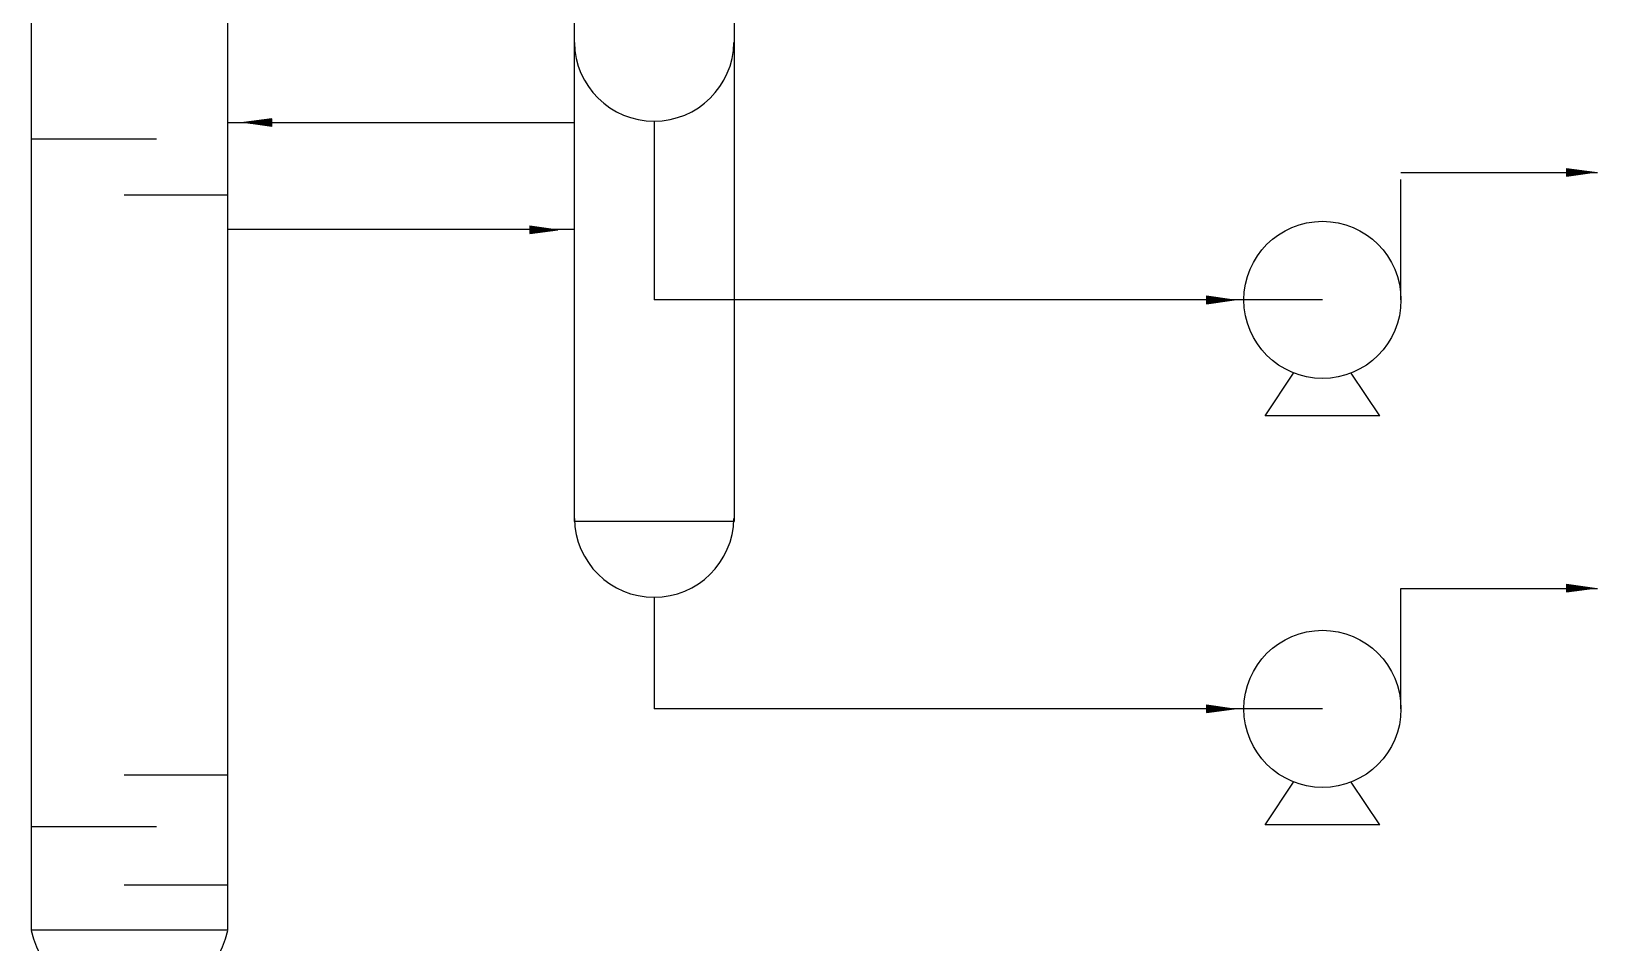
# Model space of a CAD drawing. Extents: x 0 to 420, y 0 to 297.
# Drawn here: x 251.5 to 351.9, y 63.2 to 121.7 of the extents above; entities that cross this region are included whole.
import ezdxf

# ---------------------------------------------------------------- set-up
doc = ezdxf.new("R2010")
doc.units = 0
doc.header["$LTSCALE"] = 300
doc.header["$MEASUREMENT"] = 0
doc.layers.get('0').update_dxf_attribs({"linetype": 'CONTINUOUS'})

msp = doc.modelspace()

# ---------------------------------------------------------------- linework, layer by layer
for p, q in [((251.47, 181.12), (251.47, 64)), ((264.07, 181.12), (264.07, 64)), ((286.32, 140.51), (286.32, 90.21)), ((296.57, 140.51), (296.57, 90.21)), ((286.32, 115.78), (264.07, 115.78)), ((266.9, 116.04), (265.11, 115.8)), ((266.9, 115.8), (265.11, 115.8)), ((266.9, 115.55), (265.11, 115.8)), ((265.34, 115.76), (265.34, 115.83)), ((265.39, 115.76), (265.39, 115.83)), ((265.4, 115.76), (265.4, 115.84)), ((265.42, 115.75), (265.42, 115.84)), ((265.46, 115.75), (265.46, 115.84)), ((265.48, 115.74), (265.48, 115.85)), ((265.49, 115.74), (265.49, 115.85)), ((265.5, 115.74), (265.5, 115.85)), ((265.53, 115.74), (265.53, 115.85)), ((265.54, 115.74), (265.54, 115.85)), ((265.54, 115.74), (265.54, 115.85)), ((265.57, 115.73), (265.57, 115.86)), ((265.57, 115.73), (265.57, 115.86)), ((265.57, 115.73), (265.57, 115.86)), ((265.58, 115.73), (265.58, 115.86)), ((265.6, 115.73), (265.6, 115.86)), ((265.61, 115.73), (265.61, 115.86)), ((265.62, 115.72), (265.62, 115.87)), ((265.62, 115.72), (265.62, 115.87)), ((265.62, 115.73), (265.62, 115.87)), ((265.64, 115.72), (265.64, 115.87)), ((265.65, 115.72), (265.65, 115.87)), ((265.67, 115.72), (265.67, 115.87)), ((265.69, 115.72), (265.69, 115.87)), ((265.7, 115.71), (265.7, 115.88)), ((265.7, 115.71), (265.7, 115.88)), ((265.71, 115.71), (265.71, 115.88)), ((265.71, 115.71), (265.71, 115.88)), ((265.73, 115.71), (265.73, 115.88)), ((265.74, 115.71), (265.74, 115.88)), ((265.75, 115.71), (265.75, 115.88)), ((265.76, 115.71), (265.76, 115.89)), ((265.78, 115.7), (265.78, 115.89)), ((265.8, 115.7), (265.8, 115.89)), ((265.82, 115.7), (265.82, 115.89)), ((265.85, 115.69), (265.85, 115.9)), ((265.87, 115.69), (265.87, 115.9)), ((265.87, 115.69), (265.87, 115.9)), ((265.91, 115.69), (265.91, 115.91)), ((265.94, 115.68), (265.94, 115.91)), ((265.96, 115.68), (265.96, 115.91)), ((265.99, 115.67), (265.99, 115.92)), ((266, 115.67), (266, 115.92)), ((266.02, 115.67), (266.02, 115.92)), ((266.02, 115.67), (266.02, 115.92)), ((266.03, 115.67), (266.03, 115.92)), ((266.03, 115.67), (266.03, 115.92)), ((266.04, 115.67), (266.04, 115.92)), ((266.05, 115.67), (266.05, 115.92)), ((266.08, 115.66), (266.08, 115.93)), ((266.12, 115.66), (266.12, 115.93)), ((266.15, 115.65), (266.15, 115.94)), ((266.16, 115.65), (266.16, 115.94)), ((266.19, 115.65), (266.19, 115.94)), ((266.22, 115.64), (266.22, 115.95)), ((266.26, 115.64), (266.26, 115.95)), ((266.26, 115.64), (266.26, 115.95)), ((266.3, 115.63), (266.3, 115.96)), ((266.32, 115.63), (266.32, 115.96)), ((266.34, 115.63), (266.34, 115.96)), ((266.37, 115.62), (266.37, 115.97)), ((266.38, 115.62), (266.38, 115.97)), ((266.41, 115.62), (266.41, 115.97)), ((266.44, 115.61), (266.44, 115.98)), ((266.45, 115.61), (266.45, 115.98)), ((266.45, 115.61), (266.45, 115.98)), ((266.47, 115.61), (266.47, 115.98)), ((266.47, 115.61), (266.47, 115.98)), ((266.49, 115.61), (266.49, 115.98)), ((266.49, 115.61), (266.49, 115.98)), ((266.51, 115.6), (266.51, 115.99)), ((266.53, 115.6), (266.53, 115.99)), ((266.54, 115.6), (266.54, 115.99)), ((266.58, 115.59), (266.58, 116)), ((266.61, 115.59), (266.61, 116)), ((266.65, 115.58), (266.65, 116.01)), ((266.69, 115.58), (266.69, 116.01)), ((266.73, 115.57), (266.73, 116.02)), ((266.78, 115.57), (266.78, 116.02)), ((266.81, 115.55), (266.81, 116.03)), ((266.81, 115.56), (266.81, 115.96)), ((266.81, 115.56), (266.81, 115.94)), ((266.86, 115.56), (266.86, 116.04)), ((266.9, 115.55), (266.9, 116.04)), ((291.44, 115.89), (291.44, 104.43)), ((251.47, 114.76), (259.5, 114.76)), ((339.37, 112.59), (351.97, 112.59)), ((350, 112.86), (350, 112.36)), ((350, 112.86), (351.79, 112.61)), ((350, 112.36), (351.79, 112.61)), ((350, 112.61), (351.79, 112.61)), ((350.04, 112.85), (350.04, 112.37)), ((350.08, 112.86), (350.08, 112.38)), ((350.08, 112.85), (350.08, 112.47)), ((350.08, 112.85), (350.08, 112.45)), ((350.12, 112.84), (350.12, 112.38)), ((350.17, 112.83), (350.17, 112.39)), ((350.21, 112.83), (350.21, 112.39)), ((350.25, 112.82), (350.25, 112.4)), ((350.29, 112.82), (350.29, 112.41)), ((350.32, 112.81), (350.32, 112.41)), ((350.35, 112.81), (350.35, 112.41)), ((350.37, 112.81), (350.37, 112.42)), ((350.39, 112.8), (350.39, 112.42)), ((350.41, 112.8), (350.41, 112.42)), ((350.41, 112.8), (350.41, 112.42)), ((350.43, 112.8), (350.43, 112.42)), ((350.43, 112.8), (350.43, 112.42)), ((350.45, 112.8), (350.45, 112.43)), ((350.45, 112.8), (350.45, 112.43)), ((350.46, 112.79), (350.46, 112.43)), ((350.49, 112.79), (350.49, 112.43)), ((350.52, 112.79), (350.52, 112.44)), ((350.53, 112.78), (350.53, 112.44)), ((350.56, 112.78), (350.56, 112.44)), ((350.58, 112.78), (350.58, 112.44)), ((350.6, 112.77), (350.6, 112.45)), ((350.64, 112.77), (350.64, 112.45)), ((350.64, 112.77), (350.64, 112.45)), ((350.67, 112.76), (350.67, 112.46)), ((350.71, 112.76), (350.71, 112.46)), ((350.74, 112.76), (350.74, 112.47)), ((350.75, 112.75), (350.75, 112.47)), ((350.78, 112.75), (350.78, 112.47)), ((350.81, 112.75), (350.81, 112.48)), ((350.85, 112.74), (350.85, 112.48)), ((350.86, 112.74), (350.86, 112.48)), ((350.87, 112.74), (350.87, 112.48)), ((350.87, 112.74), (350.87, 112.48)), ((350.88, 112.74), (350.88, 112.49)), ((350.88, 112.74), (350.88, 112.49)), ((350.9, 112.73), (350.9, 112.49)), ((350.9, 112.73), (350.9, 112.49)), ((350.94, 112.73), (350.94, 112.49)), ((350.96, 112.72), (350.96, 112.5)), ((350.99, 112.72), (350.99, 112.5)), ((351.03, 112.72), (351.03, 112.51)), ((351.03, 112.72), (351.03, 112.51)), ((351.05, 112.71), (351.05, 112.51)), ((351.08, 112.71), (351.08, 112.51)), ((351.1, 112.71), (351.1, 112.52)), ((351.12, 112.7), (351.12, 112.52)), ((351.13, 112.7), (351.13, 112.52)), ((351.15, 112.7), (351.15, 112.52)), ((351.16, 112.7), (351.16, 112.52)), ((351.17, 112.7), (351.17, 112.53)), ((351.19, 112.69), (351.19, 112.53)), ((351.19, 112.69), (351.19, 112.53)), ((351.2, 112.69), (351.2, 112.53)), ((351.2, 112.69), (351.2, 112.53)), ((351.21, 112.69), (351.21, 112.53)), ((351.22, 112.69), (351.22, 112.53)), ((351.24, 112.69), (351.24, 112.54)), ((351.26, 112.68), (351.26, 112.54)), ((351.28, 112.68), (351.28, 112.54)), ((351.28, 112.68), (351.28, 112.54)), ((351.28, 112.68), (351.28, 112.54)), ((351.29, 112.68), (351.29, 112.54)), ((351.3, 112.68), (351.3, 112.54)), ((351.31, 112.68), (351.31, 112.55)), ((351.33, 112.67), (351.33, 112.55)), ((351.33, 112.67), (351.33, 112.55)), ((351.33, 112.67), (351.33, 112.55)), ((351.36, 112.67), (351.36, 112.55)), ((351.36, 112.67), (351.36, 112.55)), ((351.37, 112.67), (351.37, 112.55)), ((351.4, 112.67), (351.4, 112.56)), ((351.41, 112.66), (351.41, 112.56)), ((351.42, 112.66), (351.42, 112.56)), ((351.44, 112.66), (351.44, 112.56)), ((351.48, 112.65), (351.48, 112.57)), ((351.5, 112.65), (351.5, 112.57)), ((351.51, 112.65), (351.51, 112.57)), ((351.56, 112.64), (351.56, 112.58)), ((339.37, 104.43), (339.37, 112.15)), ((257.44, 111.17), (264.07, 111.17)), ((286.32, 108.94), (264.07, 108.94)), ((283.47, 109.17), (285.27, 108.92)), ((283.47, 109.17), (283.47, 108.68)), ((283.47, 108.68), (285.27, 108.92)), ((283.48, 108.92), (285.27, 108.92)), ((283.52, 109.16), (283.52, 108.68)), ((283.56, 109.17), (283.56, 108.69)), ((283.56, 109.16), (283.56, 108.78)), ((283.56, 109.16), (283.56, 108.76)), ((283.6, 109.15), (283.6, 108.69)), ((283.65, 109.14), (283.65, 108.7)), ((283.69, 109.14), (283.69, 108.7)), ((283.73, 109.13), (283.73, 108.71)), ((283.77, 109.13), (283.77, 108.72)), ((283.8, 109.12), (283.8, 108.72)), ((283.83, 109.12), (283.83, 108.72)), ((283.85, 109.12), (283.85, 108.73)), ((283.87, 109.11), (283.87, 108.73)), ((283.89, 109.11), (283.89, 108.73)), ((283.89, 109.11), (283.89, 108.73)), ((283.91, 109.11), (283.91, 108.73)), ((283.91, 109.11), (283.91, 108.73)), ((283.93, 109.11), (283.93, 108.74)), ((283.93, 109.11), (283.93, 108.74)), ((283.94, 109.1), (283.94, 108.74)), ((283.97, 109.1), (283.97, 108.74)), ((284, 109.1), (284, 108.75)), ((284.01, 109.09), (284.01, 108.75)), ((284.04, 109.09), (284.04, 108.75)), ((284.06, 109.09), (284.06, 108.75)), ((284.08, 109.08), (284.08, 108.76)), ((284.12, 109.08), (284.12, 108.76)), ((284.12, 109.08), (284.12, 108.76)), ((284.15, 109.07), (284.15, 108.77)), ((284.19, 109.07), (284.19, 108.77)), ((284.22, 109.07), (284.22, 108.78)), ((284.23, 109.06), (284.23, 108.78)), ((284.26, 109.06), (284.26, 108.78)), ((284.29, 109.06), (284.29, 108.79)), ((284.33, 109.05), (284.33, 108.79)), ((284.34, 109.05), (284.34, 108.79)), ((284.35, 109.05), (284.35, 108.79)), ((284.35, 109.05), (284.35, 108.79)), ((284.36, 109.05), (284.36, 108.8)), ((284.36, 109.05), (284.36, 108.8)), ((284.38, 109.04), (284.38, 108.8)), ((284.38, 109.04), (284.38, 108.8)), ((284.42, 109.04), (284.42, 108.8)), ((284.44, 109.04), (284.44, 108.81)), ((284.47, 109.03), (284.47, 108.81)), ((284.51, 109.03), (284.51, 108.82)), ((284.51, 109.03), (284.51, 108.82)), ((284.53, 109.02), (284.53, 108.82)), ((284.56, 109.02), (284.56, 108.82)), ((284.58, 109.02), (284.58, 108.83)), ((284.6, 109.01), (284.6, 108.83)), ((284.61, 109.01), (284.61, 108.83)), ((284.63, 109.01), (284.63, 108.83)), ((284.64, 109.01), (284.64, 108.83)), ((284.65, 109.01), (284.65, 108.84)), ((284.67, 109), (284.67, 108.84)), ((284.67, 109), (284.67, 108.84)), ((284.68, 109), (284.68, 108.84)), ((284.68, 109), (284.68, 108.84)), ((284.69, 109), (284.69, 108.84)), ((284.7, 109), (284.7, 108.84)), ((284.72, 109), (284.72, 108.85)), ((284.74, 108.99), (284.74, 108.85)), ((284.76, 108.99), (284.76, 108.85)), ((284.76, 108.99), (284.76, 108.85)), ((284.76, 108.99), (284.76, 108.85)), ((284.77, 108.99), (284.77, 108.85)), ((284.78, 108.99), (284.78, 108.85)), ((284.79, 108.99), (284.79, 108.86)), ((284.81, 108.98), (284.81, 108.86)), ((284.81, 108.98), (284.81, 108.86)), ((284.81, 108.98), (284.81, 108.86)), ((284.84, 108.98), (284.84, 108.86)), ((284.84, 108.98), (284.84, 108.86)), ((284.84, 108.98), (284.84, 108.86)), ((284.88, 108.98), (284.88, 108.87)), ((284.89, 108.97), (284.89, 108.87)), ((284.9, 108.97), (284.9, 108.87)), ((284.92, 108.97), (284.92, 108.87)), ((284.96, 108.96), (284.96, 108.88)), ((284.98, 108.96), (284.98, 108.88)), ((284.99, 108.96), (284.99, 108.88)), ((285.04, 108.95), (285.04, 108.89)), ((326.88, 104.68), (326.88, 104.18)), ((326.88, 104.68), (328.67, 104.43)), ((326.92, 104.67), (326.92, 104.19)), ((326.97, 104.68), (326.97, 104.19)), ((326.97, 104.66), (326.97, 104.28)), ((326.97, 104.66), (326.97, 104.27)), ((327, 104.66), (327, 104.2)), ((327.05, 104.65), (327.05, 104.21)), ((327.09, 104.65), (327.09, 104.21)), ((327.13, 104.64), (327.13, 104.22)), ((327.17, 104.63), (327.17, 104.22)), ((327.2, 104.63), (327.2, 104.23)), ((327.24, 104.63), (327.24, 104.23)), ((327.25, 104.62), (327.25, 104.23)), ((327.27, 104.62), (327.27, 104.24)), ((327.29, 104.62), (327.29, 104.24)), ((327.29, 104.62), (327.29, 104.24)), ((327.31, 104.62), (327.31, 104.24)), ((327.31, 104.62), (327.31, 104.24)), ((327.33, 104.61), (327.33, 104.24)), ((327.33, 104.61), (327.33, 104.24)), ((327.34, 104.61), (327.34, 104.25)), ((327.37, 104.61), (327.37, 104.25)), ((327.4, 104.6), (327.4, 104.25)), ((327.41, 104.6), (327.41, 104.26)), ((327.44, 104.6), (327.44, 104.26)), ((327.46, 104.6), (327.46, 104.26)), ((327.48, 104.59), (327.48, 104.27)), ((327.52, 104.59), (327.52, 104.27)), ((327.52, 104.59), (327.52, 104.27)), ((327.56, 104.58), (327.56, 104.28)), ((327.59, 104.58), (327.59, 104.28)), ((327.62, 104.57), (327.62, 104.28)), ((327.63, 104.57), (327.63, 104.29)), ((327.66, 104.57), (327.66, 104.29)), ((327.7, 104.56), (327.7, 104.29)), ((327.73, 104.56), (327.73, 104.3)), ((327.74, 104.56), (327.74, 104.3)), ((327.75, 104.56), (327.75, 104.3)), ((327.75, 104.56), (327.75, 104.3)), ((327.76, 104.55), (327.76, 104.3)), ((327.76, 104.55), (327.76, 104.3)), ((327.78, 104.55), (327.78, 104.31)), ((327.79, 104.55), (327.79, 104.31)), ((327.82, 104.55), (327.82, 104.31)), ((327.84, 104.54), (327.84, 104.32)), ((327.87, 104.54), (327.87, 104.32)), ((327.91, 104.53), (327.91, 104.32)), ((327.91, 104.53), (327.91, 104.32)), ((327.93, 104.53), (327.93, 104.33)), ((327.96, 104.53), (327.96, 104.33)), ((327.98, 104.52), (327.98, 104.33)), ((328, 104.52), (328, 104.34)), ((328.02, 104.52), (328.02, 104.34)), ((328.03, 104.52), (328.03, 104.34)), ((328.04, 104.52), (328.04, 104.34)), ((328.05, 104.51), (328.05, 104.34)), ((328.07, 104.51), (328.07, 104.35)), ((328.07, 104.51), (328.07, 104.35)), ((328.08, 104.51), (328.08, 104.35)), ((328.08, 104.51), (328.08, 104.35)), ((328.09, 104.51), (328.09, 104.35)), ((328.11, 104.51), (328.11, 104.35)), ((328.13, 104.5), (328.13, 104.35)), ((328.14, 104.5), (328.14, 104.36)), ((328.16, 104.5), (328.16, 104.36)), ((328.16, 104.5), (328.16, 104.36)), ((328.16, 104.5), (328.16, 104.36)), ((328.17, 104.5), (328.17, 104.36)), ((328.18, 104.5), (328.18, 104.36)), ((328.2, 104.49), (328.2, 104.36)), ((328.21, 104.49), (328.21, 104.37)), ((328.21, 104.49), (328.21, 104.37)), ((328.21, 104.49), (328.21, 104.37)), ((328.24, 104.49), (328.24, 104.37)), ((328.24, 104.49), (328.24, 104.37)), ((328.25, 104.49), (328.25, 104.37)), ((328.28, 104.48), (328.28, 104.37)), ((328.29, 104.48), (328.29, 104.38)), ((328.3, 104.48), (328.3, 104.38)), ((328.32, 104.48), (328.32, 104.38)), ((334.33, 104.43), (291.44, 104.43)), ((326.88, 104.43), (328.67, 104.43)), ((326.88, 104.18), (328.67, 104.43)), ((328.36, 104.47), (328.36, 104.39)), ((328.38, 104.47), (328.38, 104.39)), ((328.39, 104.47), (328.39, 104.39)), ((328.44, 104.46), (328.44, 104.4)), ((330.65, 97), (332.48, 99.74)), ((338.01, 97), (336.18, 99.74)), ((338.01, 97), (330.65, 97)), ((296.57, 90.21), (286.32, 90.21)), ((339.37, 85.92), (351.97, 85.92)), ((339.37, 78.2), (339.37, 85.92)), ((350, 86.19), (351.79, 85.94)), ((350, 86.19), (350, 85.7)), ((350, 85.94), (351.79, 85.94)), ((350, 85.7), (351.79, 85.94)), ((350.04, 86.18), (350.04, 85.7)), ((350.08, 86.19), (350.08, 85.71)), ((350.08, 86.18), (350.08, 85.78)), ((350.08, 86.18), (350.08, 85.8)), ((350.12, 86.17), (350.12, 85.71)), ((350.17, 86.17), (350.17, 85.72)), ((350.21, 86.16), (350.21, 85.73)), ((350.25, 86.15), (350.25, 85.73)), ((350.29, 86.15), (350.29, 85.74)), ((350.32, 86.15), (350.32, 85.74)), ((350.35, 86.14), (350.35, 85.75)), ((350.37, 86.14), (350.37, 85.75)), ((350.39, 86.14), (350.39, 85.75)), ((350.41, 86.13), (350.41, 85.75)), ((350.41, 86.13), (350.41, 85.75)), ((350.43, 86.13), (350.43, 85.76)), ((350.43, 86.13), (350.43, 85.76)), ((350.45, 86.13), (350.45, 85.76)), ((350.45, 86.13), (350.45, 85.76)), ((350.46, 86.13), (350.46, 85.76)), ((350.49, 86.12), (350.49, 85.76)), ((350.52, 86.12), (350.52, 85.77)), ((350.53, 86.12), (350.53, 85.77)), ((350.56, 86.11), (350.56, 85.77)), ((350.58, 86.11), (350.58, 85.78)), ((350.6, 86.11), (350.6, 85.78)), ((350.64, 86.1), (350.64, 85.79)), ((350.64, 86.1), (350.64, 85.78)), ((350.67, 86.1), (350.67, 85.79)), ((350.71, 86.09), (350.71, 85.8)), ((350.74, 86.09), (350.74, 85.8)), ((350.75, 86.09), (350.75, 85.8)), ((350.78, 86.08), (350.78, 85.8)), ((350.81, 86.08), (350.81, 85.81)), ((350.85, 86.07), (350.85, 85.81)), ((350.86, 86.07), (350.86, 85.82)), ((350.87, 86.07), (350.87, 85.82)), ((350.87, 86.07), (350.87, 85.82)), ((350.88, 86.07), (350.88, 85.82)), ((350.88, 86.07), (350.88, 85.82)), ((350.9, 86.07), (350.9, 85.82)), ((350.9, 86.06), (350.9, 85.82)), ((350.94, 86.06), (350.94, 85.83)), ((350.96, 86.06), (350.96, 85.83)), ((350.99, 86.05), (350.99, 85.83)), ((351.03, 86.05), (351.03, 85.84)), ((351.03, 86.05), (351.03, 85.84)), ((351.05, 86.04), (351.05, 85.84)), ((351.08, 86.04), (351.08, 85.85)), ((351.1, 86.04), (351.1, 85.85)), ((351.12, 86.04), (351.12, 85.85)), ((351.13, 86.03), (351.13, 85.85)), ((351.15, 86.03), (351.15, 85.86)), ((351.16, 86.03), (351.16, 85.86)), ((351.17, 86.03), (351.17, 85.86)), ((351.19, 86.03), (351.19, 85.86)), ((351.19, 86.03), (351.19, 85.86)), ((351.2, 86.02), (351.2, 85.86)), ((351.2, 86.02), (351.2, 85.86)), ((351.21, 86.02), (351.21, 85.86)), ((351.22, 86.02), (351.22, 85.87)), ((351.24, 86.02), (351.24, 85.87)), ((351.26, 86.02), (351.26, 85.87)), ((351.28, 86.01), (351.28, 85.87)), ((351.28, 86.01), (351.28, 85.87)), ((351.28, 86.01), (351.28, 85.87)), ((351.29, 86.01), (351.29, 85.87)), ((351.3, 86.01), (351.3, 85.88)), ((351.31, 86.01), (351.31, 85.88)), ((351.33, 86.01), (351.33, 85.88)), ((351.33, 86.01), (351.33, 85.88)), ((351.33, 86.01), (351.33, 85.88)), ((351.36, 86), (351.36, 85.88)), ((351.36, 86), (351.36, 85.88)), ((351.37, 86), (351.37, 85.88)), ((351.4, 86), (351.4, 85.89)), ((351.41, 86), (351.41, 85.89)), ((351.42, 85.99), (351.42, 85.89)), ((351.44, 85.99), (351.44, 85.9)), ((351.48, 85.99), (351.48, 85.9)), ((351.5, 85.98), (351.5, 85.9)), ((351.51, 85.98), (351.51, 85.9)), ((351.56, 85.98), (351.56, 85.91)), ((291.44, 85.36), (291.44, 78.2)), ((326.88, 78.45), (328.67, 78.2)), ((326.88, 78.45), (326.88, 77.96)), ((326.92, 78.44), (326.92, 77.96)), ((326.97, 78.45), (326.97, 77.97)), ((326.97, 78.44), (326.97, 78.04)), ((326.97, 78.44), (326.97, 78.06)), ((327, 78.43), (327, 77.98)), ((327.05, 78.43), (327.05, 77.98)), ((327.09, 78.42), (327.09, 77.99)), ((327.13, 78.42), (327.13, 77.99)), ((327.17, 78.41), (327.17, 78)), ((327.2, 78.41), (327.2, 78)), ((327.24, 78.4), (327.24, 78.01)), ((327.25, 78.4), (327.25, 78.01)), ((327.27, 78.4), (327.27, 78.01)), ((327.29, 78.39), (327.29, 78.02)), ((327.29, 78.39), (327.29, 78.02)), ((327.31, 78.39), (327.31, 78.02)), ((327.31, 78.39), (327.31, 78.02)), ((327.33, 78.39), (327.33, 78.02)), ((327.33, 78.39), (327.33, 78.02)), ((327.34, 78.39), (327.34, 78.02)), ((327.37, 78.38), (327.37, 78.03)), ((327.4, 78.38), (327.4, 78.03)), ((327.41, 78.38), (327.41, 78.03)), ((327.44, 78.37), (327.44, 78.04)), ((327.46, 78.37), (327.46, 78.04)), ((327.48, 78.37), (327.48, 78.04)), ((327.52, 78.36), (327.52, 78.05)), ((327.52, 78.36), (327.52, 78.05)), ((327.56, 78.36), (327.56, 78.05)), ((334.33, 78.2), (291.44, 78.2)), ((326.88, 77.96), (328.67, 78.2)), ((326.88, 78.2), (328.67, 78.2)), ((327.59, 78.35), (327.59, 78.06)), ((327.62, 78.35), (327.62, 78.06)), ((327.63, 78.35), (327.63, 78.06)), ((327.66, 78.34), (327.66, 78.07)), ((327.7, 78.34), (327.7, 78.07)), ((327.73, 78.33), (327.73, 78.07)), ((327.74, 78.33), (327.74, 78.08)), ((327.75, 78.33), (327.75, 78.08)), ((327.75, 78.33), (327.75, 78.08)), ((327.76, 78.33), (327.76, 78.08)), ((327.76, 78.33), (327.76, 78.08)), ((327.78, 78.33), (327.78, 78.08)), ((327.79, 78.33), (327.79, 78.08)), ((327.82, 78.32), (327.82, 78.09)), ((327.84, 78.32), (327.84, 78.09)), ((327.87, 78.31), (327.87, 78.09)), ((327.91, 78.31), (327.91, 78.1)), ((327.91, 78.31), (327.91, 78.1)), ((327.93, 78.31), (327.93, 78.1)), ((327.96, 78.3), (327.96, 78.11)), ((327.98, 78.3), (327.98, 78.11)), ((328, 78.3), (328, 78.11)), ((328.02, 78.29), (328.02, 78.11)), ((328.03, 78.29), (328.03, 78.12)), ((328.04, 78.29), (328.04, 78.12)), ((328.05, 78.29), (328.05, 78.12)), ((328.07, 78.29), (328.07, 78.12)), ((328.07, 78.29), (328.07, 78.12)), ((328.08, 78.29), (328.08, 78.12)), ((328.08, 78.29), (328.08, 78.12)), ((328.09, 78.28), (328.09, 78.12)), ((328.11, 78.28), (328.11, 78.13)), ((328.13, 78.28), (328.13, 78.13)), ((328.14, 78.28), (328.14, 78.13)), ((328.16, 78.27), (328.16, 78.13)), ((328.16, 78.27), (328.16, 78.13)), ((328.16, 78.27), (328.16, 78.13)), ((328.17, 78.27), (328.17, 78.14)), ((328.18, 78.27), (328.18, 78.14)), ((328.2, 78.27), (328.2, 78.14)), ((328.21, 78.27), (328.21, 78.14)), ((328.21, 78.27), (328.21, 78.14)), ((328.21, 78.27), (328.21, 78.14)), ((328.24, 78.26), (328.24, 78.15)), ((328.24, 78.26), (328.24, 78.15)), ((328.25, 78.26), (328.25, 78.15)), ((328.28, 78.26), (328.28, 78.15)), ((328.29, 78.26), (328.29, 78.15)), ((328.3, 78.25), (328.3, 78.15)), ((328.32, 78.25), (328.32, 78.16)), ((328.36, 78.25), (328.36, 78.16)), ((328.38, 78.24), (328.38, 78.16)), ((328.39, 78.24), (328.39, 78.17)), ((328.44, 78.24), (328.44, 78.17)), ((257.44, 73.97), (264.07, 73.97)), ((330.65, 70.77), (332.48, 73.51)), ((338.01, 70.77), (336.18, 73.51)), ((251.47, 70.66), (259.5, 70.66)), ((338.01, 70.77), (330.65, 70.77)), ((257.44, 66.92), (264.07, 66.92)), ((264.07, 64), (251.47, 64))]:
    msp.add_line(p, q)
for centre in [(334.33, 104.43), (334.33, 78.2)]:
    msp.add_circle(centre, 5.04)
for centre, radius, start, end in [((291.44, 121.01), 5.12, 180.8793, 359.1207), ((291.44, 90.48), 5.12, 180.8793, 359.1207), ((257.77, 65.41), 6.46, 192.6266, 347.3734)]:
    msp.add_arc(centre, radius, start, end)

doc.saveas('drawing.dxf')
